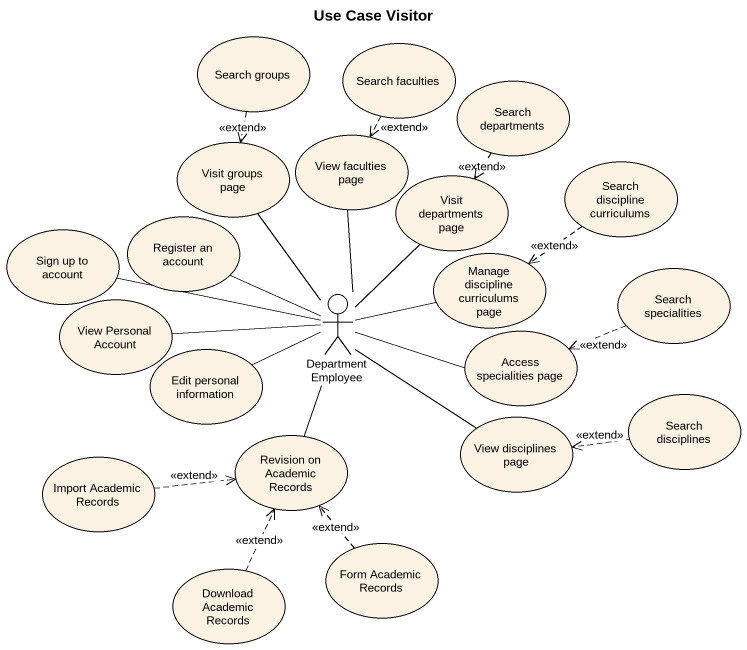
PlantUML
@startuml
title Use Case Visitor
usecase "Search groups" as Search_groups
usecase "Search faculties" as Search_faculties
usecase "Search departments" as Search_departments
usecase "Visit groups page" as Visit_groups_page
usecase "View faculties page" as View_faculties_page
usecase "Search discipline curriculums" as Search_discipline
usecase "Visit departments page" as Visit_departments_page
usecase "Sign up to account" as Sign_up_to_account
usecase "Register an account" as Register_an_account
usecase "Manage discipline curriculums page" as Manage_discipline
usecase "View Personal Account" as View_Personal_Account
actor "Department Employee" as Department_Employee
usecase "Search specialities" as Search_specialities
usecase "Edit personal information" as Edit_personal_information
usecase "Access specialities page" as Access_specialities_page
usecase "Search disciplines" as Search_disciplines
usecase "Revision on Academic Records" as Revision_on_Academic_Records
usecase "View disciplines page" as View_disciplines_page
usecase "Import Academic Records" as Import_Academic_Records
usecase "Form Academic Records" as Form_Academic_Records
usecase "Download Academic Records" as Download_Academic_Records
Search_groups ..> Visit_groups_page : <<extend>>
Search_faculties ..> View_faculties_page : <<extend>>
Search_departments ..> Visit_departments_page : <<extend>>
Search_discipline ..> Manage_discipline : <<extend>>
Sign_up_to_account -right- Department_Employee
Register_an_account -right- Department_Employee
View_Personal_Account -right- Department_Employee
Department_Employee -up- Visit_groups_page
Department_Employee -up- View_faculties_page
Department_Employee -up- Visit_departments_page
Department_Employee -right- Manage_discipline
Department_Employee -right- Access_specialities_page
Department_Employee -- View_disciplines_page
Search_specialities .left.> Access_specialities_page : <<extend>>
Edit_personal_information -right- Department_Employee
Search_disciplines .left.> View_disciplines_page : <<extend>>
Revision_on_Academic_Records -up- Department_Employee
Import_Academic_Records .right.> Revision_on_Academic_Records : <<extend>>
Form_Academic_Records .up.> Revision_on_Academic_Records : <<extend>>
Download_Academic_Records .up.> Revision_on_Academic_Records : <<extend>>
@enduml
